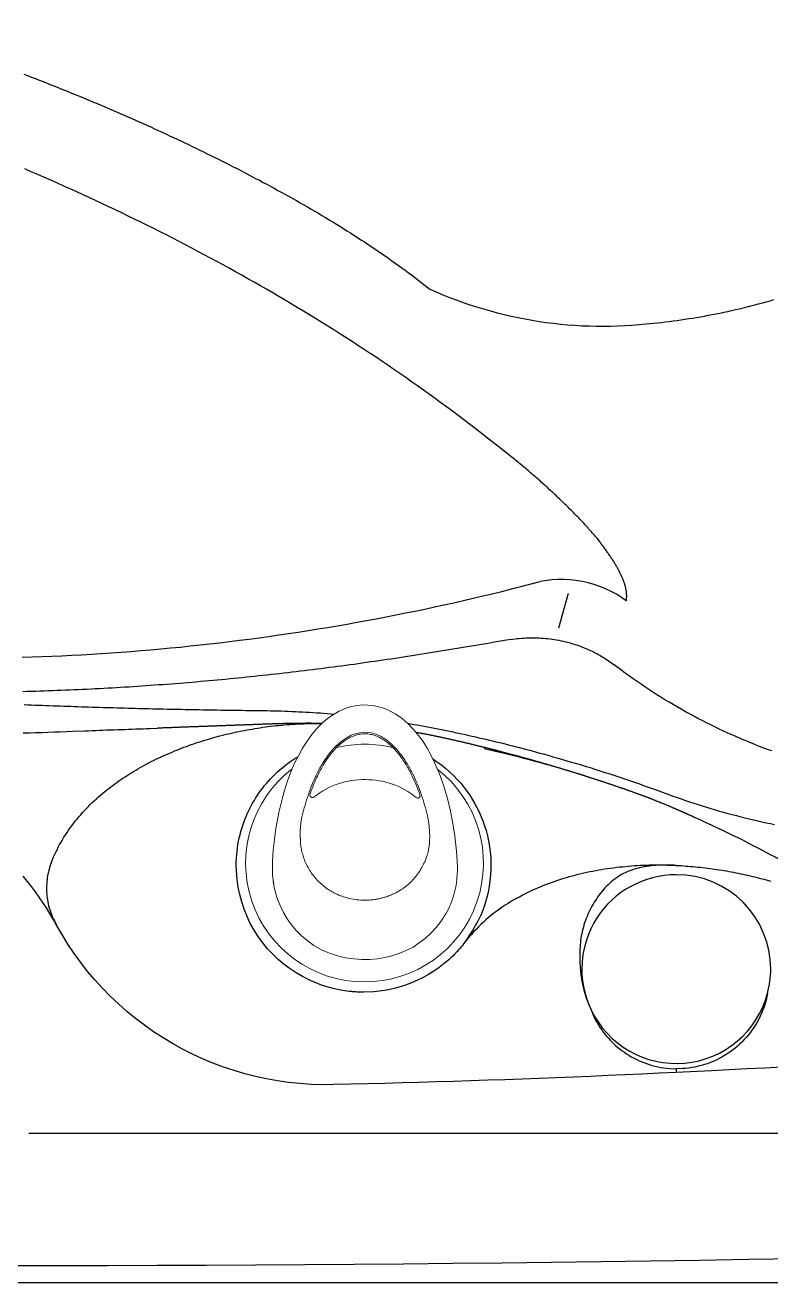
# Model space of a CAD drawing. Extents: x 832 to 912, y 781 to 934.
# Drawn here: x 872.48 to 885.81, y 797.97 to 820.45 of the extents above; entities that cross this region are included whole.
import ezdxf

# ---------------------------------------------------------------- set-up
doc = ezdxf.new("R2010")
doc.units = 0
doc.header["$MEASUREMENT"] = 0
doc.layers.add('1', color=4, linetype='Continuous')
doc.layers.add('SPA', color=2, linetype='Continuous')

# ---------------------------------------------------------------- blocks, each defined once
blk = doc.blocks.new('diverter')
at = {"layer": '1', "linetype": 'Continuous', "lineweight": 15, "flags": 128}
for points in [[(0.058, 1.659), (-0.211, 1.643), (-0.48, 1.614), (-0.706, 1.579), (-0.93, 1.536), (-1.152, 1.483), (-1.377, 1.417), (-1.597, 1.339), (-1.812, 1.247), (-1.934, 1.186), (-2.054, 1.119), (-2.171, 1.045), (-2.283, 0.964), (-2.389, 0.876), (-2.489, 0.78), (-2.582, 0.673), (-2.663, 0.557), (-2.707, 0.481), (-2.744, 0.403), (-2.776, 0.319), (-2.801, 0.233), (-2.818, 0.147), (-2.826, 0.06), (-2.827, -0.031), (-2.819, -0.121), (-2.805, -0.2), (-2.785, -0.278), (-2.758, -0.356), (-2.726, -0.432), (-2.708, -0.464)], [(0.993, 1.397), (1.047, 1.362), (1.153, 1.28), (1.254, 1.187), (1.346, 1.086), (1.428, 0.979), (1.501, 0.866), (1.565, 0.742), (1.619, 0.614), (1.659, 0.489), (1.689, 0.362), (1.71, 0.23), (1.721, 0.097), (1.723, -0.048), (1.714, -0.193), (1.693, -0.34), (1.66, -0.485), (1.612, -0.629), (1.55, -0.767), (1.472, -0.904), (1.38, -1.032), (1.296, -1.13), (1.205, -1.22), (1.104, -1.306), (0.996, -1.382), (0.881, -1.451), (0.761, -1.51), (0.632, -1.56), (0.5, -1.599), (0.486, -1.602), (0.431, -1.614), (0.329, -1.631)], [(1.053, 1.358), (1.05, 1.36), (1.041, 1.366)], [(-2.7, -0.481), (-2.706, -0.469), (-2.714, -0.454)], [(-2.709, -0.465), (-2.653, -0.562), (-2.584, -0.659), (-2.502, -0.756), (-2.407, -0.85), (-2.3, -0.941), (-2.182, -1.027), (-2.053, -1.11), (-1.92, -1.183), (-1.799, -1.243), (-1.692, -1.291), (-1.598, -1.328), (-1.519, -1.358), (-1.468, -1.376)]]:
    blk.add_lwpolyline(points, dxfattribs=at)
at = {"layer": '1', "color": 3, "linetype": 'Continuous', "lineweight": 15, "flags": 128}
blk.add_lwpolyline([(-2.137, -0.46), (-2.142, -0.455), (-2.199, -0.384), (-2.247, -0.311), (-2.285, -0.237), (-2.313, -0.163), (-2.331, -0.085), (-2.338, -0.021), (-2.337, 0.049), (-2.326, 0.124), (-2.303, 0.202), (-2.268, 0.283), (-2.219, 0.365), (-2.208, 0.379)], dxfattribs=at)
at = {"layer": '1', "linetype": 'Continuous', "lineweight": 15}
for centre, radius, start, end in [((0, 0), 2.125, 217.4646, 142.11), ((0.122, 0.099), 1.561, 70.7672, 92.3311), ((0.273, 0.386), 1.241, 54.5535, 73.0071), ((-0.105, 0.035), 1.387, 140.1643, 180.8264), ((-1.2, 0.948), 0.0449, 82.8535, 109.2759), ((-1.202, 0.952), 0.0413, 318.9703, 81.6622), ((0, 0), 2.125, 166.1201, 193.6262), ((-0.094, -0.021), 1.398, 178.5111, 218.8228), ((-1.218, -0.929), 0.0469, 278.2291, 40.8448), ((-1.218, -0.924), 0.0511, 249.3213, 277.0057), ((0.19, 3.529), 5.177, 251.3199, 268.5751), ((0.114, -0.145), 1.502, 267.9525, 280.24)]:
    blk.add_arc(centre, radius, start, end, dxfattribs=at)
at = {"layer": '1', "color": 3, "linetype": 'Continuous', "lineweight": 15}
for points, knots in [([(-0.844, 1.124), (-0.816, 1.13), (-0.76, 1.143), (-0.703, 1.149), (-0.675, 1.152)], [0, 0, 0, 0, 0.499997, 1, 1, 1, 1]), ([(-0.571, 1.161), (-0.588, 1.16), (-0.623, 1.158), (-0.657, 1.154), (-0.675, 1.152)], [0, 0, 0, 0, 0.502124, 1, 1, 1, 1]), ([(-0.369, 1.161), (-0.404, 1.163), (-0.471, 1.166), (-0.538, 1.163), (-0.571, 1.161)], [0, 0, 0, 0, 0.515275, 1, 1, 1, 1]), ([(0.056, 1.036), (0.02, 1.054), (-0.048, 1.088), (-0.152, 1.123), (-0.249, 1.147), (-0.311, 1.155), (-0.34, 1.159)], [0, 0, 0, 0, 0.287155, 0.549387, 0.786894, 1, 1, 1, 1]), ([(-2.208, 0.379), (-2.206, 0.383), (-2.189, 0.409), (-2.142, 0.465), (-2.066, 0.546), (-1.971, 0.627), (-1.871, 0.701), (-1.746, 0.781), (-1.593, 0.865), (-1.411, 0.946), (-1.225, 1.016), (-1.036, 1.075), (-0.908, 1.108), (-0.844, 1.124)], [0, 0, 0, 0, 0.00751, 0.059735, 0.138084, 0.216499, 0.294849, 0.373197, 0.498579, 0.62406, 0.749451, 0.87472, 1, 1, 1, 1]), ([(0.663, 0.005), (0.663, 0.019), (0.662, 0.045), (0.66, 0.085), (0.657, 0.129), (0.651, 0.182), (0.64, 0.243), (0.626, 0.308), (0.61, 0.363), (0.595, 0.409), (0.581, 0.446), (0.566, 0.483), (0.55, 0.52), (0.532, 0.557), (0.503, 0.61), (0.461, 0.678), (0.399, 0.76), (0.327, 0.839), (0.245, 0.914), (0.154, 0.981), (0.089, 1.018), (0.056, 1.037)], [0, 0, 0, 0, 0.031242, 0.062861, 0.094846, 0.136851, 0.18893, 0.241508, 0.294566, 0.32515, 0.35625, 0.387854, 0.419943, 0.452511, 0.485386, 0.56357, 0.642874, 0.730425, 0.819154, 0.909037, 1, 1, 1, 1]), ([(0.054, -1.023), (0.087, -1.005), (0.151, -0.97), (0.241, -0.904), (0.324, -0.831), (0.388, -0.761), (0.437, -0.699), (0.473, -0.646), (0.507, -0.592), (0.538, -0.535), (0.56, -0.486), (0.577, -0.447), (0.602, -0.381), (0.633, -0.278), (0.658, -0.136), (0.661, -0.041), (0.663, 0.005)], [0, 0, 0, 0, 0.089483, 0.17812, 0.265889, 0.353958, 0.404452, 0.454701, 0.506821, 0.557906, 0.608001, 0.633604, 0.659073, 0.775992, 0.889591, 1, 1, 1, 1]), ([(-0.842, -1.115), (-0.906, -1.098), (-1.034, -1.065), (-1.223, -1.005), (-1.409, -0.936), (-1.591, -0.856), (-1.745, -0.774), (-1.871, -0.694), (-1.971, -0.62), (-2.061, -0.543), (-2.113, -0.486), (-2.136, -0.46)], [0, 0, 0, 0, 0.134915, 0.269815, 0.404854, 0.53999, 0.674997, 0.75936, 0.843745, 0.928215, 1, 1, 1, 1]), ([(-0.728, -1.136), (-0.74, -1.134), (-0.765, -1.131), (-0.803, -1.124), (-0.829, -1.118), (-0.842, -1.115)], [0, 0, 0, 0, 0.31769, 0.658602, 1, 1, 1, 1]), ([(-0.338, -1.142), (-0.308, -1.138), (-0.246, -1.13), (-0.15, -1.106), (-0.048, -1.072), (0.019, -1.04), (0.054, -1.023)], [0, 0, 0, 0, 0.219658, 0.459287, 0.719296, 1, 1, 1, 1]), ([(-0.647, -1.144), (-0.66, -1.143), (-0.686, -1.141), (-0.713, -1.139), (-0.727, -1.136), (-0.728, -1.136)], [0, 0, 0, 0, 0.477803, 0.964471, 1, 1, 1, 1]), ([(-0.647, -1.144), (-0.626, -1.146), (-0.585, -1.149), (-0.543, -1.15), (-0.522, -1.15)], [0, 0, 0, 0, 0.49631, 1, 1, 1, 1])]:
    blk.add_open_spline(points, degree=3, knots=knots, dxfattribs=at)
for points in [[(-0.369, 1.161), (-0.34, 1.159)], [(-0.522, -1.15), (-0.371, -1.145)], [(-0.338, -1.142), (-0.371, -1.145)]]:
    blk.add_open_spline(points, degree=1, dxfattribs=at)
at = {"layer": '1', "linetype": 'Continuous', "lineweight": 15}
blk.add_open_spline([(-1.236, -0.972), (-1.284, -0.955), (-1.381, -0.92), (-1.522, -0.859), (-1.66, -0.792), (-1.794, -0.715), (-1.914, -0.633), (-2.02, -0.546), (-2.111, -0.456), (-2.185, -0.363), (-2.241, -0.271), (-2.28, -0.182), (-2.305, -0.088), (-2.314, 0.009), (-2.304, 0.106), (-2.278, 0.201), (-2.237, 0.289), (-2.179, 0.38), (-2.103, 0.472), (-2.01, 0.562), (-1.892, 0.656), (-1.747, 0.752), (-1.576, 0.844), (-1.399, 0.924), (-1.276, 0.968), (-1.215, 0.99)], degree=3, knots=[0, 0, 0, 0, 0.0496948, 0.0993947, 0.1491066, 0.1988343, 0.2485829, 0.2900638, 0.3315698, 0.3730849, 0.4042567, 0.4354351, 0.4666304, 0.4978401, 0.5290739, 0.5603377, 0.5916316, 0.6229614, 0.6647479, 0.7065823, 0.7484514, 0.8112855, 0.874166, 0.9370746, 1, 1, 1, 1], dxfattribs=at)
blk = doc.blocks.new('2010SOVEREIGN')
at = {"layer": '1', "color": 3}
blk.add_line((40.185, 2.675), (67.597, 2.675), dxfattribs=at)
blk.add_arc((39.828, 780.914), 780.604, 267.928716, 272.071169, dxfattribs=at)
at = {"layer": 'SPA', "color": 3, "linetype": 'Continuous'}
for p, q in [((49.658, 11.709), (49.832, 12.329)), ((51.757, 3.826), (51.757, 3.76))]:
    blk.add_line(p, q, dxfattribs=at)
at = {"layer": 'SPA', "color": 4}
blk.add_lwpolyline([(12, 92.705), (67.658, 92.705, -0.414214), (79.658, 80.705), (79.658, 12, -0.414214), (67.658, 0), (12, 0, -0.414214), (0, 12), (0, 80.705, -0.414214)], format="xyb", close=True, dxfattribs=at)
at = {"layer": 'SPA', "color": 2, "linetype": 'Continuous'}
for points in [[(40.095, 21.608), (40.165, 21.581), (40.234, 21.555), (40.304, 21.528), (40.373, 21.501), (40.443, 21.474), (40.512, 21.446), (40.581, 21.419), (40.651, 21.392), (40.72, 21.364), (40.789, 21.336), (40.858, 21.309), (40.927, 21.281), (40.996, 21.252), (41.065, 21.224), (41.134, 21.196), (41.203, 21.167), (41.272, 21.139), (41.34, 21.11), (41.409, 21.081), (41.478, 21.052), (41.546, 21.023), (41.615, 20.994), (41.683, 20.965), (41.752, 20.935), (41.82, 20.905), (41.888, 20.876), (41.956, 20.846), (42.025, 20.816), (42.093, 20.786), (42.161, 20.755), (42.229, 20.725), (42.296, 20.694), (42.364, 20.664), (42.432, 20.633), (42.5, 20.602), (42.567, 20.571), (42.635, 20.539), (42.703, 20.508), (42.77, 20.477), (42.837, 20.445), (42.905, 20.413), (42.972, 20.381), (43.039, 20.349), (43.106, 20.317), (43.173, 20.284), (43.24, 20.252), (43.307, 20.219), (43.374, 20.186), (43.441, 20.153), (43.508, 20.12), (43.574, 20.087), (43.641, 20.054), (43.707, 20.02), (43.774, 19.987), (43.84, 19.953), (43.907, 19.919), (43.974, 19.884), (44.04, 19.85), (44.107, 19.815), (44.174, 19.78), (44.24, 19.745), (44.307, 19.71), (44.373, 19.674), (44.44, 19.639), (44.506, 19.603), (44.573, 19.567), (44.639, 19.531), (44.705, 19.494), (44.771, 19.458), (44.837, 19.421), (44.903, 19.384), (44.969, 19.347), (45.035, 19.309), (45.1, 19.272), (45.166, 19.234), (45.231, 19.196), (45.296, 19.158), (45.361, 19.12), (45.425, 19.082), (45.49, 19.043), (45.554, 19.005), (45.618, 18.966), (45.682, 18.927), (45.745, 18.888), (45.808, 18.848), (45.871, 18.809), (45.934, 18.769), (45.997, 18.729), (46.059, 18.689), (46.121, 18.649), (46.183, 18.608), (46.245, 18.567), (46.307, 18.526), (46.368, 18.485), (46.43, 18.443), (46.491, 18.401), (46.552, 18.359), (46.613, 18.316), (46.673, 18.273), (46.734, 18.23), (46.794, 18.187), (46.853, 18.145), (46.911, 18.102), (46.968, 18.06), (47.024, 18.018), (47.08, 17.976), (47.135, 17.934), (47.189, 17.892), (47.243, 17.85), (47.297, 17.808), (47.351, 17.765)], [(51.349, 17.156), (51.42, 17.163), (51.49, 17.171), (51.56, 17.179), (51.63, 17.188), (51.7, 17.197), (51.77, 17.206), (51.84, 17.216), (51.91, 17.227), (51.98, 17.237), (52.05, 17.248), (52.12, 17.26), (52.189, 17.272), (52.259, 17.284), (52.329, 17.297), (52.398, 17.31), (52.468, 17.324), (52.537, 17.338), (52.607, 17.352), (52.676, 17.367), (52.745, 17.382), (52.814, 17.398), (52.883, 17.414), (52.953, 17.43), (53.021, 17.447), (53.09, 17.465), (53.159, 17.482), (53.228, 17.5), (53.296, 17.519), (53.365, 17.538), (53.433, 17.557), (53.502, 17.577)], [(40.069, 11.183), (40.246, 11.189), (40.422, 11.195), (40.599, 11.203), (40.776, 11.211), (40.953, 11.22), (41.13, 11.229), (41.307, 11.24), (41.484, 11.251), (41.66, 11.263), (41.837, 11.275), (42.013, 11.289), (42.19, 11.303), (42.366, 11.318), (42.543, 11.334), (42.719, 11.35), (42.895, 11.367), (43.071, 11.386), (43.247, 11.404), (43.423, 11.424), (43.599, 11.444), (43.775, 11.465), (43.951, 11.487), (44.126, 11.51), (44.301, 11.533), (44.477, 11.557), (44.652, 11.582), (44.827, 11.608), (45.002, 11.634), (45.177, 11.662), (45.351, 11.689), (45.526, 11.718), (45.7, 11.748), (45.875, 11.778), (46.049, 11.809), (46.223, 11.84), (46.396, 11.873), (46.57, 11.906), (46.743, 11.94), (46.917, 11.975), (47.09, 12.01), (47.263, 12.046), (47.436, 12.083), (47.608, 12.121), (47.781, 12.159), (47.953, 12.198), (48.125, 12.238), (48.297, 12.279), (48.468, 12.32), (48.64, 12.362), (48.811, 12.405), (48.982, 12.449), (49.324, 12.538)], [(50.864, 12.192), (50.777, 12.252), (50.686, 12.309), (50.591, 12.36), (50.492, 12.407), (50.391, 12.449), (50.287, 12.485), (50.181, 12.515), (50.073, 12.54), (49.964, 12.558), (49.855, 12.57), (49.747, 12.575), (49.639, 12.575), (49.532, 12.568), (49.324, 12.538)], [(40.105, 10.337), (40.168, 10.335), (40.232, 10.332), (40.296, 10.33), (40.36, 10.327), (40.424, 10.325), (40.488, 10.322), (40.552, 10.32), (40.616, 10.318), (40.68, 10.316), (40.744, 10.313), (40.808, 10.311), (40.872, 10.309), (40.935, 10.307), (40.999, 10.304), (41.063, 10.302), (41.127, 10.3), (41.191, 10.298), (41.255, 10.296), (41.319, 10.294), (41.383, 10.292), (41.447, 10.29), (41.51, 10.288), (41.574, 10.286), (41.638, 10.284), (41.702, 10.283), (41.766, 10.281), (41.83, 10.279), (41.894, 10.277), (41.957, 10.275), (42.021, 10.274), (42.085, 10.272), (42.149, 10.27), (42.213, 10.269), (42.276, 10.267), (42.34, 10.266), (42.404, 10.264), (42.468, 10.263), (42.532, 10.261), (42.595, 10.26), (42.659, 10.258), (42.723, 10.257), (42.787, 10.255), (42.851, 10.254), (42.914, 10.253), (42.978, 10.252), (43.042, 10.25), (43.106, 10.249), (43.169, 10.248), (43.233, 10.247), (43.297, 10.246), (43.36, 10.244), (43.424, 10.243), (43.488, 10.242), (43.552, 10.241), (43.615, 10.24), (43.679, 10.239), (43.743, 10.238), (43.806, 10.237), (43.87, 10.237), (43.934, 10.236), (43.997, 10.235), (44.061, 10.234), (44.125, 10.233), (44.188, 10.232), (44.252, 10.232), (44.315, 10.231), (44.379, 10.23), (44.443, 10.229), (44.506, 10.228), (44.57, 10.227), (44.633, 10.225), (44.697, 10.224), (44.76, 10.221), (44.824, 10.219), (44.887, 10.217), (44.95, 10.214), (45.013, 10.211), (45.077, 10.208), (45.14, 10.204), (45.203, 10.201), (45.265, 10.197), (45.328, 10.193), (45.391, 10.188), (45.454, 10.184), (45.516, 10.179), (45.579, 10.174), (45.642, 10.168), (45.643, 10.168)], [(46.954, 10.003), (47.006, 9.995), (47.067, 9.984), (47.129, 9.973), (47.19, 9.962), (47.252, 9.951), (47.313, 9.94), (47.375, 9.928), (47.436, 9.916), (47.498, 9.904), (47.559, 9.892), (47.621, 9.879), (47.682, 9.867), (47.743, 9.854), (47.804, 9.841), (47.865, 9.828), (47.926, 9.814), (47.988, 9.801), (48.049, 9.787), (48.11, 9.774), (48.17, 9.76), (48.231, 9.746), (48.292, 9.732), (48.353, 9.718), (48.414, 9.703), (48.474, 9.689), (48.535, 9.674), (48.596, 9.66), (48.656, 9.645), (48.717, 9.63), (48.777, 9.614), (48.838, 9.599), (48.898, 9.584), (48.958, 9.568), (49.019, 9.552), (49.079, 9.536), (49.139, 9.52), (49.2, 9.504), (49.26, 9.488), (49.32, 9.472), (49.38, 9.455), (49.442, 9.438), (49.501, 9.421), (49.553, 9.406), (49.621, 9.387), (49.725, 9.357), (49.861, 9.317)], [(49.861, 9.317), (49.95, 9.291), (50.039, 9.264), (50.127, 9.237), (50.216, 9.21), (50.304, 9.182), (50.393, 9.154), (50.481, 9.126), (50.57, 9.097), (50.658, 9.068), (50.746, 9.039), (50.834, 9.009), (50.922, 8.98), (51.01, 8.95), (51.098, 8.919), (51.186, 8.888), (51.273, 8.857), (51.361, 8.826), (51.448, 8.795), (51.623, 8.731)], [(51.623, 8.731), (51.697, 8.703), (51.772, 8.677), (51.846, 8.65), (51.921, 8.625), (51.996, 8.599), (52.071, 8.575), (52.146, 8.55), (52.222, 8.526), (52.297, 8.503), (52.373, 8.48), (52.449, 8.457), (52.525, 8.435), (52.602, 8.414), (52.678, 8.393), (52.755, 8.372), (52.831, 8.352), (52.908, 8.332), (52.985, 8.313), (53.139, 8.276)], [(40.677, 6.404), (40.62, 6.504), (40.561, 6.604), (40.5, 6.702), (40.437, 6.8), (40.371, 6.896), (40.303, 6.991), (40.233, 7.085), (40.162, 7.177), (40.088, 7.268)], [(53.139, 8.276), (53.214, 8.259), (53.288, 8.242), (53.363, 8.226), (53.438, 8.21), (53.513, 8.195)], [(45.631, 3.543), (45.43, 3.542), (45.23, 3.548), (45.03, 3.562), (44.83, 3.583), (44.632, 3.611), (44.435, 3.647), (44.239, 3.689), (44.046, 3.739), (43.854, 3.795), (43.664, 3.858), (43.477, 3.928), (43.292, 4.005), (43.11, 4.089), (42.932, 4.179), (42.756, 4.276), (42.585, 4.379), (42.417, 4.489), (42.253, 4.604), (42.093, 4.726), (41.938, 4.853), (41.788, 4.986), (41.642, 5.124), (41.502, 5.267), (41.367, 5.415), (41.238, 5.568), (41.115, 5.725), (40.997, 5.887), (40.885, 6.054), (40.677, 6.404)], [(58.062, 4.141), (57.747, 4.118), (57.432, 4.095), (57.117, 4.073), (56.802, 4.052), (56.486, 4.031), (56.171, 4.01), (55.856, 3.989), (55.541, 3.969), (55.226, 3.95), (54.91, 3.93), (54.595, 3.912), (54.28, 3.893), (53.965, 3.875), (53.649, 3.857), (53.334, 3.84), (53.019, 3.823), (52.703, 3.807), (52.388, 3.791), (51.757, 3.76)], [(51.757, 3.76), (51.451, 3.746), (51.144, 3.731), (50.838, 3.718), (50.532, 3.704), (50.225, 3.691), (49.919, 3.679), (49.613, 3.667), (49.306, 3.655), (49, 3.643), (48.694, 3.632), (48.387, 3.622), (48.081, 3.611), (47.775, 3.602), (47.468, 3.592), (47.162, 3.583), (46.856, 3.574), (46.55, 3.566), (46.243, 3.558), (45.631, 3.543)]]:
    blk.add_lwpolyline(points, dxfattribs=at)
at = {"layer": 'SPA', "color": 3, "linetype": 'Continuous'}
for points in [[(48.758, 14.81), (48.659, 14.887), (48.561, 14.965), (48.461, 15.043), (48.362, 15.121), (48.262, 15.198), (48.162, 15.275), (48.061, 15.352), (47.959, 15.429), (47.858, 15.506), (47.755, 15.582), (47.653, 15.659), (47.55, 15.735), (47.446, 15.81), (47.342, 15.886), (47.237, 15.961), (47.132, 16.036), (47.027, 16.11), (46.922, 16.184), (46.816, 16.257), (46.71, 16.33), (46.604, 16.403), (46.497, 16.475), (46.391, 16.546), (46.284, 16.617), (46.177, 16.688), (46.069, 16.758), (45.962, 16.828), (45.854, 16.898), (45.746, 16.967), (45.638, 17.035), (45.529, 17.103), (45.421, 17.171), (45.312, 17.238), (45.203, 17.305), (45.094, 17.372), (44.984, 17.438), (44.875, 17.503), (44.765, 17.568), (44.655, 17.633), (44.545, 17.698), (44.435, 17.762), (44.324, 17.825), (44.213, 17.888), (44.103, 17.951), (43.992, 18.014), (43.88, 18.076), (43.769, 18.137), (43.657, 18.198), (43.546, 18.259), (43.434, 18.32), (43.322, 18.38), (43.209, 18.44), (43.097, 18.499), (42.984, 18.558), (42.872, 18.617), (42.759, 18.675), (42.645, 18.733), (42.532, 18.79), (42.418, 18.847), (42.305, 18.904), (42.191, 18.961), (42.077, 19.017), (41.963, 19.072), (41.848, 19.128), (41.734, 19.182), (41.619, 19.237), (41.504, 19.291), (41.389, 19.345), (41.274, 19.398), (41.159, 19.451), (41.043, 19.504), (40.928, 19.556), (40.812, 19.608), (40.696, 19.66), (40.58, 19.711), (40.464, 19.762), (40.347, 19.813), (40.231, 19.863), (40.114, 19.913)], [(50.342, 13.31), (50.325, 13.329), (50.309, 13.348), (50.293, 13.367), (50.276, 13.386), (50.26, 13.405), (50.243, 13.425), (50.226, 13.444), (50.209, 13.463), (50.191, 13.482), (50.174, 13.501), (50.157, 13.521), (50.139, 13.54), (50.122, 13.559), (50.104, 13.578), (50.086, 13.597), (50.068, 13.616), (50.05, 13.635), (50.032, 13.655), (50.013, 13.674), (49.995, 13.693), (49.976, 13.712), (49.958, 13.731), (49.939, 13.75), (49.92, 13.769), (49.901, 13.788), (49.882, 13.807), (49.863, 13.826), (49.844, 13.845), (49.825, 13.864), (49.806, 13.883), (49.787, 13.902), (49.767, 13.921), (49.748, 13.94), (49.728, 13.959), (49.708, 13.978), (49.689, 13.997), (49.669, 14.016), (49.649, 14.035), (49.629, 14.054), (49.609, 14.073), (49.589, 14.091), (49.569, 14.11), (49.549, 14.129), (49.529, 14.148), (49.509, 14.167), (49.488, 14.185), (49.468, 14.204), (49.447, 14.223), (49.427, 14.242), (49.406, 14.26), (49.386, 14.279), (49.365, 14.298), (49.344, 14.316), (49.323, 14.335), (49.302, 14.354), (49.281, 14.372), (49.26, 14.391), (49.239, 14.409), (49.217, 14.428), (49.196, 14.446), (49.175, 14.465), (49.153, 14.483), (49.132, 14.501), (49.11, 14.52), (49.089, 14.538), (49.067, 14.556), (49.045, 14.575), (49.023, 14.593), (49.002, 14.611), (48.98, 14.629), (48.958, 14.648), (48.936, 14.666), (48.914, 14.684), (48.892, 14.702), (48.869, 14.72), (48.847, 14.738), (48.825, 14.756), (48.802, 14.774), (48.758, 14.81)], [(50.342, 13.31), (50.342, 13.31), (50.342, 13.31), (50.342, 13.31), (50.342, 13.31), (50.342, 13.31), (50.342, 13.31), (50.342, 13.31), (50.342, 13.31), (50.342, 13.31), (50.342, 13.31), (50.342, 13.31), (50.342, 13.31), (50.342, 13.31), (50.342, 13.31)], [(50.864, 12.192), (50.865, 12.2), (50.867, 12.209), (50.868, 12.217), (50.869, 12.226), (50.869, 12.235), (50.87, 12.244), (50.87, 12.253), (50.871, 12.262), (50.871, 12.272), (50.871, 12.281), (50.871, 12.291), (50.87, 12.3), (50.87, 12.31), (50.869, 12.32), (50.868, 12.33), (50.868, 12.34), (50.866, 12.35), (50.865, 12.36), (50.863, 12.37), (50.862, 12.381), (50.86, 12.392), (50.858, 12.402), (50.856, 12.413), (50.853, 12.424), (50.85, 12.435), (50.848, 12.446), (50.845, 12.457), (50.842, 12.469), (50.838, 12.48), (50.835, 12.491), (50.831, 12.503), (50.827, 12.515), (50.823, 12.526), (50.819, 12.538), (50.814, 12.55), (50.81, 12.562), (50.805, 12.575), (50.8, 12.587), (50.795, 12.599), (50.79, 12.611), (50.784, 12.624), (50.779, 12.636), (50.773, 12.649), (50.767, 12.662), (50.761, 12.675), (50.754, 12.688), (50.748, 12.7), (50.741, 12.713), (50.734, 12.727), (50.728, 12.74), (50.72, 12.753), (50.713, 12.766), (50.706, 12.78), (50.698, 12.793), (50.69, 12.807), (50.683, 12.82), (50.675, 12.834), (50.666, 12.847), (50.658, 12.861), (50.65, 12.875), (50.641, 12.889), (50.633, 12.903), (50.624, 12.917), (50.615, 12.931), (50.606, 12.945), (50.596, 12.959), (50.587, 12.973), (50.578, 12.987), (50.568, 13.001), (50.558, 13.016), (50.548, 13.03), (50.539, 13.044), (50.528, 13.059), (50.518, 13.073), (50.508, 13.088), (50.498, 13.102), (50.487, 13.117), (50.477, 13.132), (50.466, 13.146), (50.455, 13.161), (50.444, 13.176), (50.433, 13.19), (50.422, 13.205), (50.411, 13.22), (50.4, 13.235), (50.388, 13.25), (50.377, 13.265), (50.365, 13.28), (50.342, 13.31)], [(48.798, 11.503), (48.724, 11.49), (48.651, 11.477), (48.577, 11.464), (48.503, 11.451), (48.429, 11.438), (48.356, 11.426), (48.282, 11.413), (48.208, 11.4), (48.135, 11.388), (48.061, 11.375), (47.987, 11.363), (47.914, 11.351), (47.84, 11.338), (47.766, 11.326), (47.693, 11.314), (47.619, 11.302), (47.545, 11.29), (47.472, 11.278), (47.398, 11.266), (47.325, 11.254), (47.251, 11.243), (47.177, 11.231), (47.104, 11.22), (47.03, 11.208), (46.956, 11.197), (46.883, 11.186), (46.809, 11.174), (46.736, 11.163), (46.662, 11.152), (46.588, 11.141), (46.515, 11.131), (46.441, 11.12), (46.367, 11.109), (46.293, 11.099), (46.22, 11.088), (46.146, 11.078), (46.072, 11.068), (45.999, 11.057), (45.925, 11.047), (45.851, 11.037), (45.777, 11.027), (45.703, 11.018), (45.63, 11.008), (45.556, 10.998), (45.482, 10.989), (45.408, 10.979), (45.334, 10.97), (45.26, 10.961), (45.186, 10.951), (45.112, 10.942), (45.038, 10.933), (44.964, 10.924), (44.89, 10.916), (44.816, 10.907), (44.742, 10.898), (44.668, 10.89), (44.594, 10.882), (44.52, 10.873), (44.445, 10.865), (44.371, 10.857), (44.297, 10.849), (44.223, 10.841), (44.148, 10.833), (44.074, 10.826), (44, 10.818), (43.925, 10.811), (43.851, 10.803), (43.776, 10.796), (43.702, 10.789), (43.627, 10.782), (43.553, 10.775), (43.478, 10.768), (43.403, 10.761), (43.329, 10.754), (43.254, 10.748), (43.179, 10.741), (43.104, 10.735), (43.03, 10.729), (42.955, 10.723), (42.88, 10.717), (42.805, 10.711), (42.73, 10.705), (42.655, 10.699), (42.58, 10.693), (42.505, 10.688), (42.429, 10.682), (42.354, 10.677), (42.279, 10.672), (42.204, 10.667), (42.129, 10.662), (42.053, 10.657), (41.978, 10.652), (41.902, 10.647), (41.827, 10.643), (41.751, 10.638), (41.676, 10.634), (41.6, 10.63), (41.525, 10.626), (41.449, 10.622), (41.373, 10.618), (41.298, 10.614), (41.222, 10.61), (41.146, 10.606), (41.07, 10.603), (40.994, 10.599), (40.918, 10.596), (40.842, 10.593), (40.766, 10.59), (40.69, 10.587), (40.614, 10.584), (40.538, 10.581), (40.462, 10.579), (40.386, 10.576), (40.309, 10.574), (40.233, 10.571), (40.157, 10.569), (40.081, 10.567)], [(48.798, 11.503), (48.836, 11.508), (48.875, 11.513), (48.913, 11.517), (48.952, 11.521), (48.991, 11.524), (49.029, 11.527), (49.068, 11.529), (49.107, 11.53), (49.147, 11.531), (49.186, 11.532), (49.225, 11.531), (49.264, 11.53), (49.304, 11.529), (49.343, 11.527), (49.382, 11.524), (49.422, 11.521), (49.461, 11.517), (49.501, 11.512), (49.54, 11.507), (49.579, 11.501), (49.619, 11.495), (49.658, 11.487), (49.697, 11.48), (49.736, 11.471), (49.775, 11.462), (49.814, 11.452), (49.853, 11.442), (49.892, 11.431), (49.968, 11.407)], [(49.968, 11.407), (49.997, 11.397), (50.026, 11.387), (50.055, 11.376), (50.084, 11.365), (50.112, 11.354), (50.141, 11.342), (50.169, 11.33), (50.197, 11.317), (50.225, 11.305), (50.253, 11.291), (50.28, 11.278), (50.308, 11.264), (50.335, 11.249), (50.362, 11.234), (50.389, 11.219), (50.416, 11.204), (50.443, 11.188), (50.469, 11.172), (50.495, 11.155), (50.521, 11.138), (50.547, 11.121), (50.572, 11.103), (50.598, 11.085), (50.647, 11.048)], [(53.465, 9.508), (53.385, 9.537), (53.306, 9.567), (53.227, 9.597), (53.147, 9.629), (53.069, 9.66), (52.99, 9.693), (52.912, 9.726), (52.834, 9.76), (52.756, 9.794), (52.679, 9.829), (52.602, 9.864), (52.525, 9.901), (52.448, 9.937), (52.372, 9.975), (52.296, 10.013), (52.22, 10.051), (52.145, 10.09), (52.07, 10.13), (51.996, 10.17), (51.921, 10.211), (51.847, 10.253), (51.774, 10.295), (51.701, 10.338), (51.628, 10.381), (51.555, 10.425), (51.483, 10.469), (51.411, 10.514), (51.34, 10.56), (51.269, 10.606), (51.198, 10.653), (51.128, 10.701), (51.058, 10.748), (50.989, 10.797), (50.92, 10.846), (50.851, 10.896), (50.783, 10.946), (50.647, 11.048)], [(41.188, 9.869), (41.253, 9.871), (41.318, 9.874), (41.383, 9.876), (41.448, 9.879), (41.512, 9.881), (41.577, 9.884), (41.642, 9.886), (41.707, 9.888), (41.772, 9.891), (41.837, 9.893), (41.902, 9.895), (41.967, 9.898), (42.032, 9.9), (42.097, 9.903), (42.162, 9.905), (42.227, 9.907), (42.292, 9.91), (42.357, 9.912), (42.487, 9.917)], [(41.546, 8.784), (41.58, 8.812), (41.615, 8.84), (41.651, 8.867), (41.686, 8.894), (41.722, 8.921), (41.758, 8.947), (41.795, 8.973), (41.831, 8.998), (41.869, 9.023), (41.906, 9.048), (41.943, 9.072), (41.981, 9.096), (42.019, 9.12), (42.058, 9.143), (42.097, 9.166), (42.135, 9.189), (42.175, 9.211), (42.214, 9.233), (42.254, 9.255), (42.293, 9.277), (42.333, 9.298), (42.374, 9.318), (42.414, 9.339), (42.455, 9.359), (42.496, 9.378), (42.537, 9.398), (42.578, 9.417), (42.62, 9.436), (42.662, 9.454), (42.704, 9.472), (42.746, 9.49), (42.788, 9.508), (42.831, 9.525), (42.873, 9.542), (42.916, 9.558), (42.959, 9.575), (43.002, 9.591), (43.046, 9.606), (43.089, 9.622), (43.133, 9.637), (43.177, 9.652), (43.221, 9.666), (43.265, 9.68), (43.31, 9.694), (43.354, 9.708), (43.399, 9.721), (43.444, 9.734), (43.489, 9.747), (43.534, 9.759), (43.579, 9.771), (43.625, 9.783), (43.67, 9.795), (43.716, 9.806), (43.762, 9.817), (43.808, 9.827), (43.854, 9.838), (43.9, 9.848), (43.946, 9.857), (43.993, 9.867), (44.04, 9.876), (44.086, 9.884), (44.133, 9.893), (44.18, 9.901), (44.227, 9.909), (44.275, 9.917), (44.322, 9.924), (44.369, 9.931), (44.417, 9.937), (44.465, 9.944), (44.513, 9.95), (44.56, 9.955), (44.608, 9.961), (44.656, 9.966), (44.705, 9.97), (44.753, 9.975), (44.801, 9.979), (44.85, 9.983), (44.898, 9.986), (44.947, 9.989), (44.995, 9.992), (45.044, 9.994), (45.093, 9.996), (45.143, 9.998), (45.19, 9.999), (45.233, 10), (45.288, 10.001), (45.373, 10), (45.424, 10)], [(45.425, 10.001), (45.42, 10.001), (45.404, 10.001), (45.388, 10.001), (45.373, 10.001), (45.357, 10.002), (45.341, 10.002), (45.325, 10.002), (45.309, 10.002), (45.293, 10.002), (45.278, 10.002), (45.262, 10.002), (45.246, 10.002), (45.23, 10.003), (45.214, 10.003), (45.198, 10.003), (45.183, 10.003), (45.167, 10.003), (45.151, 10.003), (45.135, 10.003), (45.119, 10.002), (45.103, 10.002), (45.088, 10.002), (45.072, 10.002), (45.056, 10.002), (45.04, 10.002), (45.024, 10.002), (45.008, 10.002), (44.993, 10.001), (44.977, 10.001), (44.961, 10.001), (44.945, 10.001), (44.929, 10.001), (44.914, 10), (44.898, 10), (44.882, 10), (44.866, 9.999), (44.85, 9.999), (44.834, 9.999), (44.819, 9.998), (44.803, 9.998), (44.787, 9.998), (44.771, 9.997), (44.755, 9.997), (44.74, 9.997), (44.724, 9.996), (44.708, 9.996), (44.692, 9.995), (44.676, 9.995), (44.661, 9.994), (44.645, 9.994), (44.629, 9.994), (44.613, 9.993), (44.597, 9.993), (44.582, 9.992), (44.566, 9.992), (44.55, 9.991), (44.534, 9.991), (44.518, 9.99), (44.503, 9.99), (44.487, 9.989), (44.471, 9.988), (44.455, 9.988), (44.439, 9.987), (44.424, 9.987), (44.408, 9.986), (44.392, 9.986), (44.376, 9.985), (44.361, 9.985), (44.345, 9.984), (44.329, 9.983), (44.313, 9.983), (44.297, 9.982), (44.282, 9.982), (44.266, 9.981), (44.25, 9.981), (44.234, 9.98), (44.218, 9.979), (44.203, 9.979), (44.187, 9.978), (44.171, 9.978), (44.155, 9.977), (44.14, 9.976), (44.124, 9.976), (44.108, 9.975), (44.092, 9.975), (44.076, 9.974), (44.061, 9.974), (44.045, 9.973), (44.029, 9.972), (44.013, 9.972), (43.998, 9.971), (43.982, 9.971), (43.966, 9.97), (43.95, 9.969), (43.935, 9.969), (43.919, 9.968), (43.903, 9.968), (43.887, 9.967), (43.871, 9.967), (43.856, 9.966), (43.84, 9.965), (43.824, 9.965), (43.808, 9.964), (43.793, 9.964), (43.777, 9.963), (43.761, 9.962), (43.745, 9.962), (43.73, 9.961), (43.714, 9.961), (43.698, 9.96), (43.682, 9.96), (43.667, 9.959), (43.651, 9.958), (43.635, 9.958), (43.619, 9.957), (43.604, 9.957), (43.588, 9.956), (43.572, 9.955), (43.556, 9.955), (43.541, 9.954), (43.525, 9.954), (43.509, 9.953), (43.493, 9.953), (43.478, 9.952), (43.462, 9.951), (43.446, 9.951), (43.43, 9.95), (43.415, 9.95), (43.399, 9.949), (43.383, 9.949), (43.367, 9.948), (43.352, 9.947), (43.336, 9.947), (43.32, 9.946), (43.304, 9.946), (43.289, 9.945), (43.273, 9.945), (43.257, 9.944), (43.242, 9.943), (43.226, 9.943), (43.21, 9.942), (43.194, 9.942), (43.179, 9.941), (43.163, 9.941), (43.147, 9.94), (43.131, 9.939), (43.116, 9.939), (43.1, 9.938), (43.084, 9.938), (43.069, 9.937), (43.053, 9.937), (43.037, 9.936), (43.021, 9.936), (43.006, 9.935), (42.99, 9.934), (42.974, 9.934), (42.958, 9.933), (42.943, 9.933), (42.927, 9.932), (42.911, 9.932), (42.896, 9.931), (42.88, 9.93), (42.864, 9.93), (42.848, 9.929), (42.833, 9.929), (42.817, 9.928), (42.801, 9.928), (42.786, 9.927), (42.77, 9.927), (42.754, 9.926), (42.738, 9.925), (42.723, 9.925), (42.707, 9.924), (42.691, 9.924), (42.676, 9.923), (42.66, 9.923), (42.644, 9.922), (42.629, 9.922), (42.613, 9.921), (42.597, 9.92), (42.581, 9.92), (42.568, 9.919), (42.55, 9.919), (42.523, 9.918), (42.487, 9.917)], [(40.087, 9.83), (40.198, 9.833), (40.308, 9.836), (40.418, 9.84), (40.528, 9.844), (40.638, 9.848), (40.748, 9.852), (40.858, 9.856), (40.968, 9.861), (41.188, 9.869)], [(47.102, 9.844), (47.109, 9.843), (47.121, 9.841), (47.132, 9.839), (47.144, 9.837), (47.155, 9.835), (47.166, 9.833), (47.178, 9.831), (47.189, 9.829), (47.201, 9.827), (47.212, 9.824), (47.224, 9.822), (47.235, 9.82), (47.247, 9.818), (47.258, 9.816), (47.27, 9.814), (47.281, 9.812), (47.293, 9.809), (47.305, 9.807), (47.316, 9.805), (47.328, 9.803), (47.34, 9.8), (47.351, 9.798), (47.363, 9.796), (47.374, 9.793), (47.386, 9.791), (47.398, 9.789), (47.41, 9.786), (47.421, 9.784), (47.433, 9.782), (47.445, 9.779), (47.456, 9.777), (47.468, 9.774), (47.48, 9.772), (47.492, 9.77), (47.503, 9.767), (47.515, 9.765), (47.527, 9.762), (47.538, 9.76), (47.55, 9.757), (47.562, 9.755), (47.574, 9.752), (47.585, 9.749), (47.597, 9.747), (47.609, 9.744), (47.621, 9.742), (47.632, 9.739), (47.644, 9.737), (47.656, 9.734), (47.667, 9.731), (47.679, 9.729), (47.691, 9.726), (47.702, 9.724), (47.714, 9.721), (47.726, 9.718), (47.738, 9.716), (47.749, 9.713), (47.761, 9.71), (47.773, 9.708), (47.784, 9.705), (47.796, 9.702), (47.808, 9.7), (47.819, 9.697), (47.831, 9.694), (47.843, 9.691), (47.854, 9.689), (47.866, 9.686), (47.878, 9.683), (47.889, 9.681), (47.901, 9.678), (47.913, 9.675), (47.925, 9.672), (47.936, 9.67), (47.948, 9.667), (47.96, 9.664), (47.971, 9.661), (47.983, 9.659), (47.995, 9.656), (48.006, 9.653), (48.018, 9.65), (48.03, 9.648), (48.041, 9.645), (48.053, 9.642), (48.065, 9.639), (48.076, 9.636), (48.088, 9.634), (48.099, 9.631), (48.111, 9.628), (48.123, 9.625), (48.134, 9.622), (48.146, 9.62), (48.158, 9.617), (48.169, 9.614), (48.181, 9.611), (48.193, 9.608), (48.204, 9.605), (48.216, 9.602), (48.228, 9.6), (48.239, 9.597), (48.251, 9.594), (48.263, 9.591), (48.274, 9.588), (48.286, 9.585), (48.298, 9.582), (48.309, 9.579), (48.321, 9.577), (48.332, 9.574), (48.344, 9.571), (48.356, 9.568), (48.367, 9.565), (48.379, 9.562), (48.391, 9.559), (48.402, 9.556), (48.414, 9.553), (48.426, 9.55), (48.437, 9.547), (48.449, 9.544), (48.46, 9.541), (48.472, 9.538), (48.484, 9.536), (48.495, 9.533), (48.507, 9.53), (48.519, 9.527), (48.53, 9.524), (48.542, 9.521), (48.553, 9.518), (48.565, 9.515), (48.577, 9.512), (48.588, 9.509), (48.6, 9.506), (48.611, 9.503), (48.623, 9.5), (48.635, 9.496), (48.646, 9.493), (48.658, 9.49), (48.67, 9.487), (48.681, 9.484), (48.693, 9.481), (48.704, 9.478), (48.716, 9.475), (48.728, 9.472), (48.739, 9.469), (48.751, 9.466), (48.762, 9.463), (48.774, 9.46), (48.785, 9.457), (48.797, 9.454), (48.809, 9.45), (48.82, 9.447), (48.832, 9.444), (48.843, 9.441), (48.855, 9.438), (48.867, 9.435), (48.878, 9.432), (48.89, 9.429), (48.901, 9.425), (48.913, 9.422), (48.924, 9.419), (48.936, 9.416), (48.948, 9.413), (48.959, 9.41), (48.971, 9.406), (48.982, 9.403), (48.994, 9.4), (49.005, 9.397), (49.017, 9.394), (49.029, 9.391), (49.04, 9.387), (49.052, 9.384), (49.063, 9.381), (49.075, 9.378), (49.086, 9.375), (49.098, 9.371), (49.109, 9.368), (49.121, 9.365), (49.133, 9.362), (49.144, 9.358), (49.156, 9.355), (49.167, 9.352), (49.179, 9.349), (49.19, 9.345), (49.202, 9.342), (49.213, 9.339), (49.225, 9.336), (49.236, 9.332), (49.248, 9.329), (49.26, 9.326), (49.271, 9.322), (49.283, 9.319), (49.294, 9.316), (49.306, 9.312), (49.317, 9.309), (49.329, 9.306), (49.34, 9.303), (49.352, 9.299), (49.363, 9.296), (49.375, 9.293), (49.386, 9.289), (49.398, 9.286), (49.409, 9.283), (49.421, 9.279), (49.432, 9.276), (49.444, 9.272), (49.455, 9.269), (49.467, 9.266), (49.478, 9.262), (49.49, 9.259), (49.501, 9.256), (49.513, 9.252), (49.524, 9.249), (49.536, 9.245), (49.547, 9.242), (49.559, 9.239), (49.57, 9.235), (49.582, 9.232), (49.593, 9.228), (49.605, 9.225), (49.616, 9.221), (49.628, 9.218), (49.639, 9.215), (49.651, 9.211), (49.662, 9.208), (49.674, 9.204), (49.685, 9.201), (49.697, 9.197), (49.708, 9.194), (49.72, 9.19), (49.731, 9.187), (49.743, 9.183), (49.754, 9.18), (49.766, 9.176), (49.777, 9.173), (49.788, 9.169), (49.8, 9.166), (49.811, 9.162), (49.823, 9.159), (49.834, 9.155), (49.846, 9.152), (49.857, 9.148), (49.869, 9.145), (49.88, 9.141), (49.892, 9.138), (49.903, 9.134), (49.915, 9.13), (49.926, 9.127), (49.937, 9.123), (49.949, 9.12), (49.96, 9.116), (49.972, 9.113), (49.983, 9.109), (49.995, 9.105), (50.006, 9.102), (50.017, 9.098), (50.029, 9.095), (50.04, 9.091), (50.052, 9.087), (50.063, 9.084), (50.075, 9.08), (50.086, 9.077), (50.097, 9.073), (50.109, 9.069), (50.12, 9.066), (50.132, 9.062), (50.143, 9.058), (50.155, 9.055), (50.166, 9.051), (50.177, 9.047), (50.189, 9.044), (50.2, 9.04), (50.212, 9.036), (50.223, 9.033), (50.234, 9.029), (50.246, 9.025), (50.257, 9.022), (50.269, 9.018), (50.28, 9.014), (50.291, 9.01), (50.303, 9.007), (50.314, 9.003), (50.326, 8.999), (50.337, 8.996), (50.348, 8.992), (50.36, 8.988), (50.371, 8.984), (50.383, 8.981), (50.394, 8.977), (50.405, 8.973), (50.417, 8.969), (50.428, 8.966), (50.439, 8.962), (50.451, 8.958), (50.462, 8.954), (50.474, 8.95), (50.485, 8.947), (50.496, 8.943), (50.508, 8.939), (50.519, 8.935), (50.53, 8.931), (50.542, 8.928), (50.553, 8.924), (50.564, 8.92), (50.576, 8.916), (50.587, 8.912), (50.598, 8.908), (50.61, 8.905), (50.621, 8.901), (50.633, 8.897), (50.644, 8.893), (50.655, 8.889), (50.667, 8.885), (50.678, 8.881), (50.689, 8.878), (50.701, 8.874), (50.712, 8.87), (50.723, 8.866), (50.735, 8.862), (50.746, 8.858), (50.757, 8.854), (50.769, 8.85), (50.78, 8.846), (50.791, 8.843), (50.802, 8.839), (50.814, 8.835), (50.825, 8.831), (50.836, 8.827), (50.848, 8.823), (50.859, 8.819), (50.87, 8.815), (50.882, 8.811), (50.893, 8.807), (50.904, 8.803), (50.916, 8.799), (50.927, 8.795), (50.938, 8.791), (50.95, 8.787), (50.961, 8.783), (50.972, 8.779), (50.983, 8.775), (50.995, 8.771), (51.006, 8.767), (51.017, 8.763), (51.028, 8.759), (51.04, 8.755), (51.051, 8.751), (51.062, 8.747), (51.073, 8.743), (51.085, 8.739), (51.096, 8.735), (51.107, 8.731), (51.119, 8.727), (51.13, 8.722), (51.141, 8.718), (51.152, 8.714), (51.164, 8.71), (51.175, 8.706), (51.186, 8.701), (51.197, 8.697), (51.208, 8.693), (51.22, 8.689), (51.231, 8.684), (51.242, 8.68), (51.253, 8.676), (51.264, 8.672), (51.275, 8.667), (51.286, 8.663), (51.297, 8.659), (51.308, 8.655), (51.319, 8.65), (51.33, 8.646), (51.341, 8.642), (51.352, 8.637), (51.363, 8.633), (51.374, 8.629), (51.385, 8.624), (51.396, 8.62), (51.406, 8.616), (51.417, 8.611), (51.428, 8.607), (51.439, 8.603), (51.449, 8.599), (51.46, 8.594), (51.47, 8.59), (51.481, 8.586), (51.491, 8.581), (51.502, 8.577), (51.512, 8.573), (51.523, 8.568), (51.533, 8.564), (51.544, 8.56), (51.554, 8.556), (51.564, 8.551), (51.574, 8.547), (51.585, 8.543), (51.595, 8.538), (51.605, 8.534), (51.615, 8.53), (51.625, 8.526), (51.635, 8.521), (51.645, 8.517), (51.655, 8.513), (51.665, 8.509), (51.675, 8.504), (51.685, 8.5), (51.694, 8.496), (51.704, 8.492), (51.713, 8.488), (51.723, 8.484), (51.732, 8.48), (51.741, 8.476), (51.75, 8.472), (51.76, 8.468), (51.769, 8.464), (51.777, 8.46), (51.786, 8.456), (51.795, 8.452), (51.804, 8.448), (51.812, 8.444), (51.821, 8.441), (51.829, 8.437), (51.838, 8.433), (51.846, 8.43), (51.854, 8.426), (51.863, 8.422), (51.871, 8.419), (51.879, 8.415), (51.887, 8.412), (51.895, 8.408), (51.903, 8.405), (51.91, 8.401), (51.918, 8.398), (51.926, 8.394), (51.933, 8.391), (51.941, 8.388), (51.948, 8.384), (51.956, 8.381), (51.963, 8.378), (51.971, 8.374), (51.978, 8.371), (51.985, 8.368), (51.992, 8.365), (51.999, 8.361), (52.006, 8.358), (52.013, 8.355), (52.02, 8.352), (52.027, 8.349), (52.034, 8.346), (52.041, 8.343), (52.048, 8.34), (52.053, 8.337), (52.061, 8.333), (52.072, 8.328), (52.087, 8.322)], [(48.324, 9.554), (48.426, 9.531), (48.527, 9.507), (48.628, 9.483), (48.729, 9.459), (48.829, 9.434), (48.929, 9.408), (49.029, 9.382), (49.129, 9.356), (49.229, 9.329), (49.328, 9.302), (49.428, 9.274), (49.527, 9.246), (49.626, 9.217), (49.724, 9.188), (49.823, 9.158), (49.921, 9.128), (50.019, 9.098), (50.117, 9.067), (50.215, 9.036), (50.313, 9.004), (50.41, 8.973), (50.508, 8.94), (50.605, 8.908), (50.702, 8.875), (50.799, 8.841), (50.896, 8.808), (50.992, 8.774), (51.084, 8.741), (51.173, 8.708), (51.259, 8.675), (51.345, 8.642), (51.432, 8.607), (51.52, 8.571), (51.612, 8.532), (51.707, 8.491), (51.804, 8.449), (51.901, 8.406), (51.997, 8.363), (52.093, 8.319), (52.189, 8.275), (52.285, 8.231), (52.381, 8.186), (52.476, 8.142), (52.572, 8.097), (52.667, 8.051), (52.762, 8.006), (52.857, 7.959), (52.952, 7.912), (53.139, 7.815)], [(43.894, 7.463), (43.894, 7.527), (43.897, 7.59), (43.901, 7.652), (43.907, 7.714), (43.915, 7.775), (43.924, 7.835), (43.935, 7.895), (43.947, 7.953), (43.961, 8.011), (43.976, 8.067), (43.992, 8.123), (44.009, 8.178), (44.028, 8.231), (44.048, 8.284), (44.068, 8.335), (44.09, 8.385), (44.113, 8.434), (44.136, 8.482), (44.16, 8.529), (44.185, 8.574), (44.211, 8.619), (44.238, 8.663), (44.267, 8.708), (44.297, 8.752), (44.328, 8.796), (44.361, 8.84), (44.395, 8.883), (44.431, 8.927), (44.468, 8.969), (44.507, 9.012), (44.547, 9.053), (44.589, 9.095), (44.632, 9.135), (44.677, 9.175), (44.723, 9.214), (44.771, 9.252), (44.82, 9.289), (44.87, 9.325), (44.923, 9.36), (44.976, 9.394), (44.992, 9.404)], [(47.408, 9.366), (47.48, 9.317), (47.561, 9.258), (47.638, 9.196), (47.711, 9.132), (47.779, 9.066), (47.844, 8.998), (47.905, 8.93), (47.963, 8.86), (48.016, 8.789), (48.065, 8.718), (48.111, 8.646), (48.154, 8.574), (48.194, 8.5), (48.232, 8.422), (48.267, 8.342), (48.301, 8.259), (48.331, 8.173), (48.358, 8.084), (48.383, 7.992), (48.403, 7.899), (48.42, 7.802), (48.433, 7.704), (48.441, 7.604), (48.445, 7.502), (48.444, 7.398), (48.439, 7.294), (48.428, 7.189), (48.413, 7.083), (48.393, 6.979), (48.367, 6.873), (48.334, 6.765), (48.299, 6.665), (48.266, 6.574), (48.212, 6.463), (48.114, 6.298), (47.978, 6.088)], [(40.624, 7.605), (40.645, 7.652), (40.667, 7.698), (40.69, 7.744), (40.713, 7.789), (40.737, 7.834), (40.762, 7.878), (40.788, 7.922), (40.814, 7.965), (40.841, 8.008), (40.869, 8.05), (40.897, 8.092), (40.926, 8.133), (40.956, 8.173), (40.986, 8.213), (41.017, 8.253), (41.049, 8.292), (41.081, 8.331), (41.114, 8.368), (41.147, 8.406), (41.181, 8.443), (41.215, 8.479), (41.25, 8.515), (41.285, 8.551), (41.321, 8.585), (41.357, 8.62), (41.394, 8.654), (41.431, 8.687), (41.469, 8.72), (41.546, 8.784)], [(53.139, 7.815), (53.216, 7.775), (53.293, 7.734), (53.369, 7.694), (53.446, 7.654), (53.522, 7.614), (53.598, 7.574), (53.674, 7.535), (53.75, 7.496), (53.826, 7.457), (53.902, 7.418), (53.978, 7.38), (54.053, 7.342), (54.129, 7.304), (54.204, 7.267), (54.279, 7.23), (54.354, 7.193), (54.429, 7.157), (54.504, 7.121), (54.654, 7.05)], [(40.624, 7.605), (40.611, 7.574), (40.598, 7.542), (40.586, 7.509), (40.575, 7.477), (40.564, 7.444), (40.554, 7.411), (40.545, 7.377), (40.537, 7.344), (40.529, 7.309), (40.523, 7.275), (40.517, 7.24), (40.512, 7.205), (40.508, 7.17), (40.506, 7.135), (40.504, 7.099), (40.503, 7.064), (40.503, 7.028), (40.504, 6.992), (40.506, 6.956), (40.51, 6.92), (40.514, 6.884), (40.519, 6.849), (40.526, 6.813), (40.533, 6.777), (40.541, 6.742), (40.551, 6.707), (40.561, 6.672), (40.573, 6.638), (40.585, 6.603), (40.598, 6.569), (40.612, 6.536), (40.627, 6.502), (40.643, 6.469), (40.677, 6.404)], [(45.871, 5.216), (45.76, 5.233), (45.647, 5.257), (45.533, 5.287), (45.418, 5.323), (45.303, 5.367), (45.188, 5.418), (45.075, 5.475), (44.963, 5.541), (44.854, 5.613), (44.748, 5.693), (44.645, 5.78), (44.547, 5.873), (44.454, 5.973), (44.367, 6.079), (44.286, 6.19), (44.212, 6.307), (44.145, 6.427), (44.086, 6.552), (44.034, 6.679), (43.991, 6.809), (43.955, 6.94), (43.928, 7.071), (43.909, 7.203), (43.894, 7.463)], [(48.909, 6.877), (48.956, 6.903), (49.003, 6.928), (49.051, 6.953), (49.098, 6.977), (49.147, 7), (49.195, 7.023), (49.244, 7.045), (49.293, 7.066), (49.342, 7.087), (49.392, 7.107), (49.442, 7.127), (49.492, 7.146), (49.542, 7.164), (49.593, 7.182), (49.643, 7.199), (49.694, 7.216), (49.745, 7.232), (49.797, 7.248), (49.848, 7.263), (49.9, 7.277), (49.951, 7.291), (50.003, 7.304), (50.055, 7.317), (50.107, 7.329), (50.16, 7.341), (50.212, 7.352), (50.265, 7.362), (50.317, 7.373), (50.37, 7.382), (50.423, 7.391), (50.475, 7.4), (50.528, 7.408), (50.581, 7.415), (50.634, 7.422), (50.688, 7.429), (50.741, 7.435), (50.794, 7.44), (50.847, 7.445), (50.901, 7.45), (50.954, 7.454), (51.008, 7.458), (51.061, 7.461), (51.114, 7.464), (51.168, 7.466), (51.222, 7.468), (51.275, 7.47), (51.329, 7.47), (51.382, 7.471), (51.436, 7.471), (51.489, 7.471), (51.543, 7.47), (51.597, 7.469), (51.65, 7.467), (51.757, 7.463)], [(51.757, 7.463), (51.711, 7.465), (51.665, 7.466), (51.619, 7.467), (51.573, 7.467), (51.528, 7.467), (51.482, 7.466), (51.438, 7.464), (51.394, 7.461), (51.352, 7.458), (51.31, 7.454), (51.27, 7.45), (51.231, 7.444), (51.192, 7.438), (51.155, 7.432), (51.118, 7.424), (51.082, 7.416), (51.047, 7.407), (51.012, 7.397), (50.978, 7.386), (50.944, 7.374), (50.91, 7.361), (50.877, 7.347), (50.845, 7.332), (50.812, 7.316), (50.78, 7.298), (50.749, 7.28), (50.718, 7.26), (50.687, 7.24), (50.656, 7.218), (50.626, 7.194), (50.596, 7.17), (50.567, 7.144), (50.538, 7.117), (50.51, 7.089), (50.483, 7.06), (50.456, 7.03), (50.431, 7), (50.405, 6.969), (50.381, 6.937), (50.357, 6.905), (50.335, 6.872), (50.312, 6.838), (50.291, 6.804), (50.27, 6.769), (50.25, 6.734), (50.231, 6.699), (50.212, 6.662), (50.195, 6.626), (50.178, 6.589), (50.162, 6.551), (50.147, 6.514), (50.133, 6.475), (50.119, 6.437), (50.107, 6.398), (50.096, 6.359), (50.085, 6.32), (50.076, 6.281), (50.067, 6.242), (50.06, 6.203), (50.054, 6.164), (50.048, 6.125), (50.044, 6.086), (50.04, 6.047), (50.037, 6.007), (50.035, 5.966), (50.034, 5.925), (50.033, 5.884), (50.033, 5.842), (50.033, 5.8), (50.034, 5.758), (50.036, 5.716), (50.038, 5.675), (50.041, 5.634), (50.044, 5.593), (50.048, 5.553), (50.053, 5.512), (50.059, 5.472), (50.065, 5.432), (50.072, 5.392), (50.079, 5.352), (50.088, 5.312), (50.097, 5.273), (50.107, 5.233), (50.117, 5.194), (50.129, 5.155), (50.141, 5.116), (50.155, 5.076), (50.169, 5.038), (50.199, 4.96)], [(51.757, 7.463), (51.8, 7.461), (51.843, 7.458), (51.886, 7.455), (51.929, 7.452), (51.972, 7.449), (52.014, 7.446), (52.057, 7.442), (52.1, 7.438), (52.143, 7.434), (52.186, 7.429), (52.228, 7.424), (52.271, 7.419), (52.314, 7.414), (52.356, 7.408), (52.399, 7.403), (52.441, 7.396), (52.484, 7.39), (52.526, 7.384), (52.569, 7.377), (52.611, 7.37), (52.654, 7.363), (52.696, 7.355), (52.738, 7.347), (52.78, 7.339), (52.823, 7.331), (52.865, 7.323), (52.907, 7.314), (52.949, 7.305), (52.991, 7.296), (53.033, 7.287), (53.075, 7.277), (53.117, 7.267), (53.158, 7.257), (53.2, 7.247), (53.242, 7.236), (53.283, 7.225), (53.325, 7.214), (53.366, 7.203), (53.449, 7.18)], [(48.909, 6.877), (48.856, 6.847), (48.803, 6.816), (48.751, 6.783), (48.699, 6.75), (48.648, 6.716), (48.598, 6.68), (48.548, 6.644), (48.499, 6.607), (48.451, 6.568), (48.403, 6.529), (48.356, 6.489), (48.31, 6.448), (48.265, 6.406), (48.221, 6.363), (48.178, 6.319), (48.136, 6.275), (48.095, 6.229), (48.055, 6.183), (47.978, 6.088)], [(40.674, 6.408), (40.674, 6.408), (40.675, 6.408), (40.675, 6.407), (40.675, 6.407), (40.675, 6.407), (40.675, 6.407), (40.675, 6.407), (40.675, 6.407), (40.675, 6.406), (40.675, 6.406), (40.675, 6.406), (40.676, 6.406), (40.676, 6.406), (40.676, 6.406), (40.676, 6.405), (40.676, 6.405), (40.676, 6.405), (40.676, 6.405), (40.676, 6.404)], [(47.978, 6.088), (47.956, 6.059), (47.934, 6.032), (47.911, 6.004), (47.888, 5.977), (47.865, 5.951), (47.841, 5.925), (47.817, 5.899), (47.792, 5.873), (47.767, 5.849), (47.742, 5.824), (47.716, 5.8), (47.69, 5.777), (47.664, 5.753), (47.611, 5.709)], [(47.611, 5.709), (47.52, 5.638), (47.426, 5.573), (47.33, 5.513), (47.233, 5.459), (47.135, 5.41), (47.036, 5.367), (46.937, 5.329), (46.838, 5.296), (46.739, 5.268), (46.64, 5.245), (46.543, 5.227), (46.447, 5.213), (46.353, 5.204), (46.169, 5.196)], [(46.169, 5.196), (46.15, 5.196), (46.131, 5.197), (46.111, 5.197), (46.092, 5.198), (46.072, 5.198), (46.052, 5.199), (46.032, 5.2), (46.013, 5.202), (45.993, 5.203), (45.973, 5.205), (45.952, 5.207), (45.932, 5.209), (45.912, 5.211), (45.871, 5.216)], [(53.389, 5.177), (53.376, 5.115), (53.361, 5.054), (53.344, 4.994), (53.325, 4.936), (53.304, 4.878), (53.282, 4.823), (53.257, 4.768), (53.231, 4.715), (53.203, 4.663), (53.173, 4.613), (53.142, 4.564), (53.11, 4.517), (53.077, 4.472), (53.042, 4.428), (53.005, 4.385), (52.967, 4.343), (52.928, 4.303), (52.888, 4.264), (52.846, 4.227), (52.803, 4.191), (52.759, 4.157), (52.714, 4.124), (52.667, 4.092), (52.62, 4.062), (52.571, 4.034), (52.521, 4.008), (52.471, 3.983), (52.419, 3.959), (52.366, 3.938), (52.313, 3.918), (52.259, 3.901), (52.205, 3.885), (52.15, 3.871), (52.095, 3.858), (52.039, 3.848), (51.983, 3.84), (51.927, 3.834), (51.871, 3.829), (51.757, 3.826)], [(50.195, 4.969), (50.196, 4.969), (50.196, 4.969), (50.196, 4.969), (50.196, 4.969), (50.196, 4.969), (50.196, 4.969), (50.196, 4.969), (50.196, 4.968), (50.196, 4.968), (50.196, 4.968), (50.196, 4.968), (50.196, 4.968), (50.196, 4.968), (50.196, 4.967), (50.196, 4.967), (50.197, 4.967), (50.197, 4.967), (50.197, 4.966), (50.197, 4.966)], [(50.229, 4.892), (50.246, 4.849), (50.264, 4.806), (50.284, 4.764), (50.304, 4.722), (50.326, 4.681), (50.349, 4.641), (50.374, 4.6), (50.399, 4.561), (50.425, 4.522), (50.453, 4.484), (50.482, 4.447), (50.512, 4.41), (50.543, 4.374), (50.575, 4.339), (50.609, 4.305), (50.643, 4.272), (50.679, 4.24), (50.715, 4.208), (50.752, 4.178), (50.79, 4.149), (50.829, 4.121), (50.869, 4.094), (50.91, 4.068), (50.952, 4.043), (50.994, 4.02), (51.038, 3.998), (51.083, 3.976), (51.129, 3.956), (51.176, 3.937), (51.224, 3.919), (51.273, 3.903), (51.323, 3.888), (51.375, 3.874), (51.427, 3.862), (51.48, 3.852), (51.534, 3.843), (51.588, 3.836), (51.644, 3.831), (51.757, 3.826)]]:
    blk.add_lwpolyline(points, dxfattribs=at)
at = {"layer": 'SPA', "color": 2, "linetype": 'Continuous'}
blk.add_arc((50.446, 24.657), 7.555, 245.8098, 276.8641, dxfattribs=at)
at = {"layer": 'SPA', "color": 3, "linetype": 'Continuous'}
for start, end in [(90, 205.1284), (0, 90), (345.1816, 0), (205.1284, 345.1816)]:
    blk.add_arc((51.757, 5.609), 1.688, start, end, dxfattribs=at)
at = {"layer": '1', "color": 1, "rotation": 270}
blk.add_blockref('diverter', (46.186, 7.504), dxfattribs=at)

msp = doc.modelspace()

# ---------------------------------------------------------------- block references
at = {"layer": '1'}
msp.add_blockref('2010SOVEREIGN', (832.36, 797.97), dxfattribs=at)

doc.saveas('drawing.dxf')
